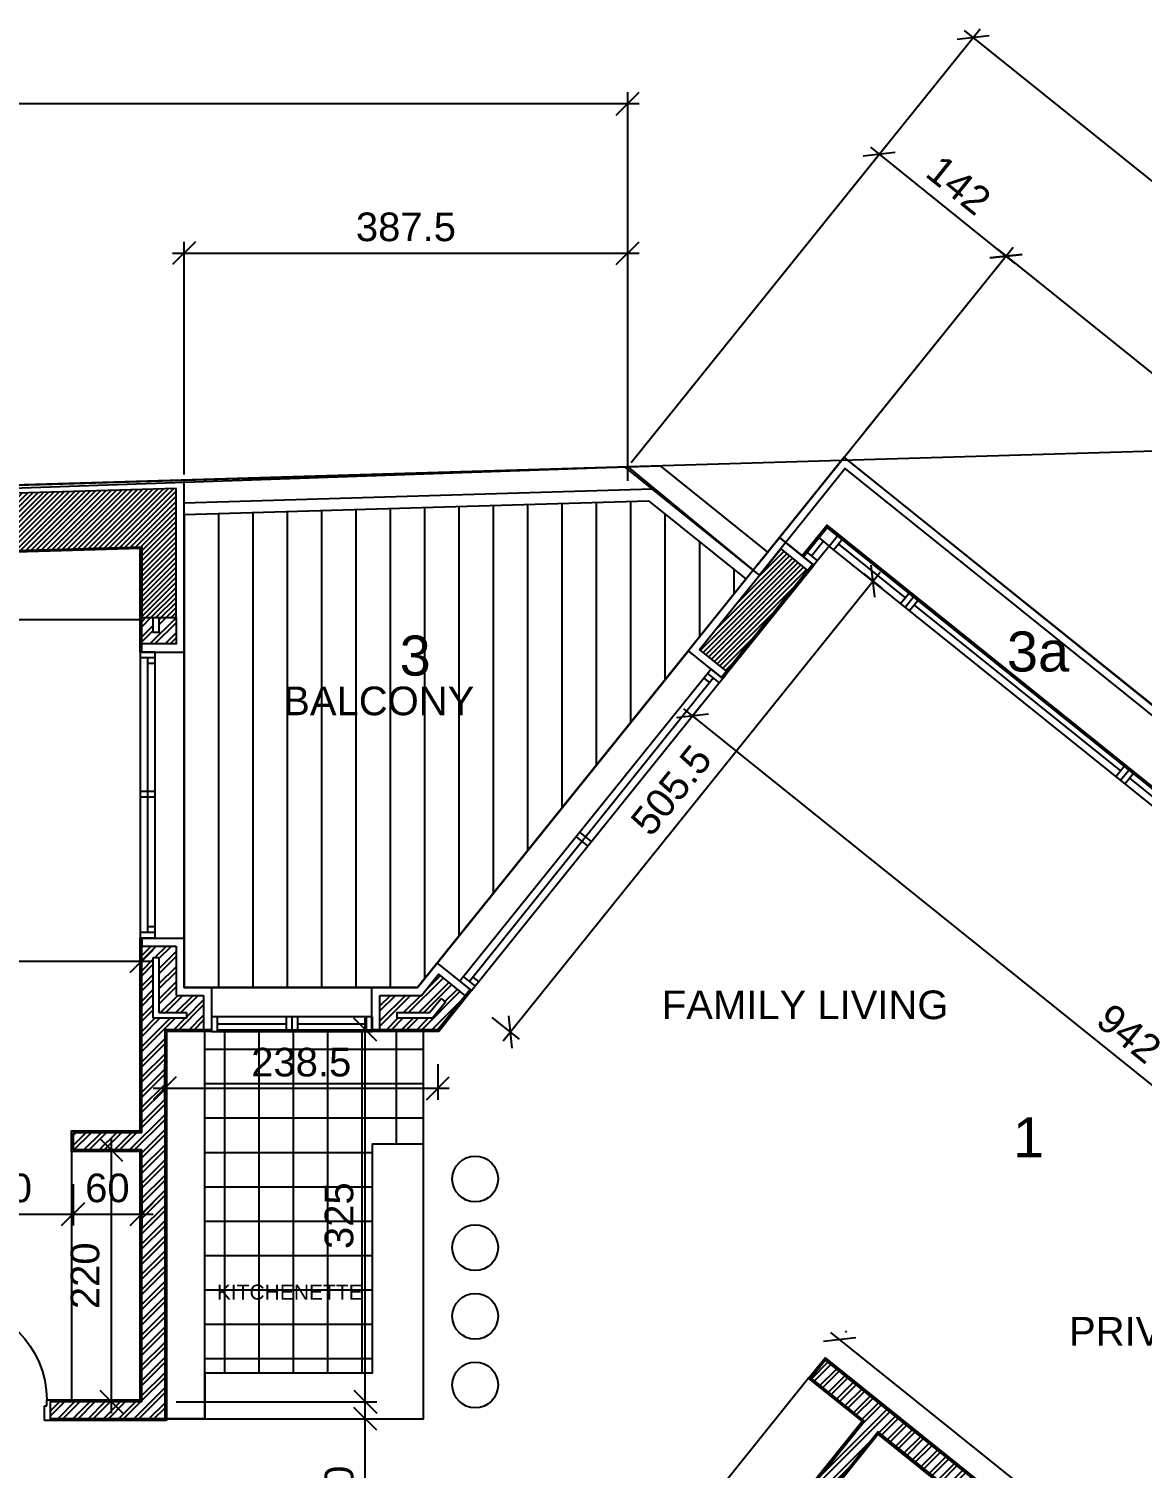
# Model space of a CAD drawing. Header units: inches. Extents: x -0.1 to 45.6, y -3.9 to 61.5.
# Drawn here: x 8.84 to 18.56, y 48.92 to 61.5 of the extents above; entities that cross this region are included whole.
import ezdxf
from ezdxf.enums import TextEntityAlignment as Align

# ---------------------------------------------------------------- set-up
doc = ezdxf.new("R2010")
doc.units = ezdxf.units.IN
doc.header["$MEASUREMENT"] = 0
doc.header["$PDMODE"] = 35
doc.header["$PDSIZE"] = 0.3
doc.layers.get('0').update_dxf_attribs({"linetype": 'CONTINUOUS'})
doc.layers.get('DEFPOINTS').update_dxf_attribs({"linetype": 'CONTINUOUS'})
for name, color, linetype in [('60%', 7, 'CONTINUOUS'), ('A-ALU', 9, 'CONTINUOUS'), ('A-ANNO-IDTAG', 7, 'CONTINUOUS'), ('A-AREAS', 6, 'CONTINUOUS'), ('A-AREAS-TXT', 6, 'CONTINUOUS'), ('A-BALUST', 1, 'CONTINUOUS'), ('A-closet', 252, 'CONTINUOUS'), ('a-dim', 3, 'CONTINUOUS'), ('A-HATCH-CONC', 8, 'CONTINUOUS'), ('A-HATCH-WALL', 8, 'CONTINUOUS'), ('a-kitchen_50', 61, 'CONTINUOUS'), ('A-NOMENCLATURE', 3, 'CONTINUOUS'), ('A-PLASTER', 8, 'CONTINUOUS'), ('A-PORTE', 1, 'CONTINUOUS'), ('A-PROJECTION', 9, 'CONTINUOUS'), ('a-revetement', 1, 'CONTINUOUS'), ('A-TILES', 137, 'CONTINUOUS'), ('A-WALL', 4, 'CONTINUOUS'), ('Parcelle$0$N-PLOT', 5, 'CONTINUOUS'), ('S-1ST$0$A-STR 1ST', 2, 'CONTINUOUS'), ('S-1ST$0$A-STR GROUND', 2, 'CONTINUOUS'), ('S-1ST$0$Parcelle$0$N-PLOT', 5, 'CONTINUOUS'), ('S-1ST$0$S-SLAB LIMIT 1ST', 1, 'CONTINUOUS')]:
    doc.layers.add(name, color=color, linetype=linetype)
doc.styles.add('A100-STEXT', font='ARIAL.TTF', dxfattribs={"height": 0.25})
doc.styles.add('BLOCK', font='ARIAL.TTF', dxfattribs={"width": 0.8, "height": 0.25})
doc.dimstyles.new('A100-DIM', dxfattribs={"dimtxt": 0.25, "dimasz": 0.2, "dimexe": 0.1, "dimexo": 0.3, "dimgap": 0.1, "dimtad": 1, "dimlfac": 100, "dimrnd": 0.5, "dimdsep": 46, "dimtxsty": 'A100-STEXT', "dimblk1": 'OBLIQUE', "dimblk2": 'OBLIQUE', "dimsah": 1, "dimcen": -0.05, "dimdle": 0.1, "dimclrd": 15, "dimclre": 15, "dimclrt": 256, "dimadec": 0, "dimazin": 0, "dimtfac": 0.28, "dimtix": 1, "dimtmove": 2, "dimatfit": 3, "dimldrblk": 'OBLIQUE', "dimfxl": 0, "dimtolj": 1, "dimarcsym": 0})
pattern_1 = [(45, (-9e-11, -0.043868), (-0.022097087, 0.022097087), [])]
pattern_2 = [(45, (-2e-10, -0.04382), (-0.06629126, 0.06629126), []), (45, (0.04419, -0.04382), (-0.06629126, 0.06629126), [])]

# ---------------------------------------------------------------- blocks, each defined once
blk = doc.blocks.new('P90E18D')
at = {"layer": 'A-PORTE'}
for p, q in [((0, 0), (0.05, 0)), ((0, -0.18), (0, 0)), ((0.05, 0), (0.05, -0.13)), ((0.9, 0), (0.85, 0)), ((0.85, 0), (0.85, -0.13)), ((0.9, -0.18), (0.9, 0)), ((0.03, -0.18), (0, -0.18)), ((0.06, -0.18), (0.02, -0.18)), ((0.05, -0.13), (0.03, -0.13)), ((0.03, -0.13), (0.03, -0.18)), ((0.03, -0.18), (0.03, -1.02)), ((0.06, -1.02), (0.06, -0.18)), ((0.85, -0.13), (0.87, -0.13)), ((0.87, -0.13), (0.87, -0.18)), ((0.87, -0.18), (0.9, -0.18))]:
    blk.add_line(p, q, dxfattribs=at)
blk.add_arc((0.03, -0.18), 0.84, 270, 360, dxfattribs=at)
blk = doc.blocks.new('_OBLIQUE')
at = {"color": 0, "linetype": 'ByBlock'}
blk.add_line((-0.5, -0.5), (0.5, 0.5), dxfattribs=at)
blk = doc.blocks.new('*D181')
at = {"layer": 'a-dim', "color": 15, "lineweight": -2}
for p, q in [((4.928, 53.355), (9.928, 53.355)), ((5.028, 53.221), (5.028, 53.255)), ((9.828, 53.064), (9.828, 53.255))]:
    blk.add_line(p, q, dxfattribs=at)
at = {"layer": 'DEFPOINTS', "color": 0}
for p in [(5.028, 53.521), (9.828, 53.364), (9.828, 53.355)]:
    blk.add_point(p, dxfattribs=at)
at = {"layer": 'a-dim', "color": 15, "lineweight": -2, "xscale": 0.2, "yscale": 0.2, "zscale": 0.2, "rotation": 180}
blk.add_blockref('_OBLIQUE', (5.028, 53.355), dxfattribs=at)
at = {"layer": 'a-dim', "color": 15, "lineweight": -2, "xscale": 0.2, "yscale": 0.2, "zscale": 0.2}
blk.add_blockref('_OBLIQUE', (9.828, 53.355), dxfattribs=at)
at = {"layer": 'a-dim', "insert": (7.428, 53.583), "char_height": 0.25, "attachment_point": 5, "style": 'A100-STEXT'}
blk.add_mtext('\\A1;480', dxfattribs=at)
blk = doc.blocks.new('*D184')
at = {"layer": 'a-dim', "color": 15, "lineweight": -2}
for p, q in [((9.228, 51.406), (9.228, 51.044)), ((7.828, 51.144), (9.328, 51.144)), ((7.928, 51.181), (7.928, 51.044))]:
    blk.add_line(p, q, dxfattribs=at)
at = {"layer": 'DEFPOINTS', "color": 0}
for p in [(9.228, 51.706), (7.928, 51.481), (9.228, 51.144)]:
    blk.add_point(p, dxfattribs=at)
at = {"layer": 'a-dim', "color": 15, "lineweight": -2, "xscale": 0.2, "yscale": 0.2, "zscale": 0.2, "rotation": 180}
blk.add_blockref('_OBLIQUE', (7.928, 51.144), dxfattribs=at)
at = {"layer": 'a-dim', "color": 15, "lineweight": -2, "xscale": 0.2, "yscale": 0.2, "zscale": 0.2}
blk.add_blockref('_OBLIQUE', (9.228, 51.144), dxfattribs=at)
at = {"layer": 'a-dim', "insert": (8.578, 51.372), "char_height": 0.25, "attachment_point": 5, "style": 'A100-STEXT'}
blk.add_mtext('\\A1;130', dxfattribs=at)
blk = doc.blocks.new('*D185')
at = {"layer": 'a-dim', "color": 15, "lineweight": -2}
for p, q in [((9.228, 51.406), (9.228, 51.044)), ((9.828, 51.406), (9.828, 51.044)), ((9.128, 51.144), (9.928, 51.144))]:
    blk.add_line(p, q, dxfattribs=at)
at = {"layer": 'DEFPOINTS', "color": 0}
for p in [(9.228, 51.706), (9.828, 51.706), (9.828, 51.144)]:
    blk.add_point(p, dxfattribs=at)
at = {"layer": 'a-dim', "color": 15, "lineweight": -2, "xscale": 0.2, "yscale": 0.2, "zscale": 0.2, "rotation": 180}
blk.add_blockref('_OBLIQUE', (9.228, 51.144), dxfattribs=at)
at = {"layer": 'a-dim', "color": 15, "lineweight": -2, "xscale": 0.2, "yscale": 0.2, "zscale": 0.2}
blk.add_blockref('_OBLIQUE', (9.828, 51.144), dxfattribs=at)
at = {"layer": 'a-dim', "insert": (9.528, 51.372), "char_height": 0.25, "attachment_point": 5, "style": 'A100-STEXT'}
blk.add_mtext('\\A1;60', dxfattribs=at)
blk = doc.blocks.new('*D187')
at = {"layer": 'a-dim', "color": 15, "lineweight": -2}
for p, q in [((11.78, 47.856), (11.78, 49.456)), ((9.828, 49.356), (11.88, 49.356)), ((11.203, 47.956), (11.88, 47.956))]:
    blk.add_line(p, q, dxfattribs=at)
at = {"layer": 'DEFPOINTS', "color": 0}
for p in [(9.528, 49.356), (11.78, 49.356), (10.903, 47.956)]:
    blk.add_point(p, dxfattribs=at)
at = {"layer": 'a-dim', "color": 15, "lineweight": -2, "xscale": 0.2, "yscale": 0.2, "zscale": 0.2}
for p, rotation in [((11.78, 49.356), 90), ((11.78, 47.956), 270)]:
    blk.add_blockref('_OBLIQUE', p, dxfattribs=dict(at, rotation=rotation))
at = {"layer": 'a-dim', "insert": (11.552, 48.656), "char_height": 0.25, "attachment_point": 5, "rotation": 90, "style": 'A100-STEXT'}
blk.add_mtext('\\A1;140', dxfattribs=at)
blk = doc.blocks.new('*D188')
at = {"layer": 'a-dim', "color": 15, "lineweight": -2}
for p, q in [((11.78, 49.406), (11.78, 52.856)), ((10.498, 52.756), (11.88, 52.756)), ((10.128, 49.506), (11.88, 49.506))]:
    blk.add_line(p, q, dxfattribs=at)
at = {"layer": 'DEFPOINTS', "color": 0}
for p in [(10.198, 52.756), (11.78, 52.756), (9.828, 49.506)]:
    blk.add_point(p, dxfattribs=at)
at = {"layer": 'a-dim', "color": 15, "lineweight": -2, "xscale": 0.2, "yscale": 0.2, "zscale": 0.2}
for p, rotation in [((11.78, 52.756), 90), ((11.78, 49.506), 270)]:
    blk.add_blockref('_OBLIQUE', p, dxfattribs=dict(at, rotation=rotation))
at = {"layer": 'a-dim', "insert": (11.552, 51.131), "char_height": 0.25, "attachment_point": 5, "rotation": 90, "style": 'A100-STEXT'}
blk.add_mtext('\\A1;325', dxfattribs=at)
blk = doc.blocks.new('*D208')
at = {"layer": 'a-dim', "color": 15, "lineweight": -2}
for p, q in [((15.844, 50.111), (22.21, 44.991)), ((15.973, 50.112), (15.984, 50.126)), ((22.193, 45.129), (22.195, 45.132))]:
    blk.add_line(p, q, dxfattribs=at)
at = {"layer": 'DEFPOINTS', "color": 0}
for p in [(15.785, 49.878), (22.132, 45.054), (22.005, 44.896)]:
    blk.add_point(p, dxfattribs=at)
at = {"layer": 'a-dim', "color": 15, "lineweight": -2, "xscale": 0.2, "yscale": 0.2, "zscale": 0.2}
for p, rotation in [((15.922, 50.048), 141.1937093628576), ((22.132, 45.054), 321.1937093628576)]:
    blk.add_blockref('_OBLIQUE', p, dxfattribs=dict(at, rotation=rotation))
at = {"layer": 'a-dim', "insert": (19.17, 47.728), "char_height": 0.25, "attachment_point": 5, "rotation": 321.1937, "style": 'A100-STEXT'}
blk.add_mtext('\\A1;797', dxfattribs=at)
blk = doc.blocks.new('*D228')
at = {"layer": 'a-dim', "color": 15, "lineweight": -2}
for p, q in [((9.528, 51.706), (9.462, 51.706)), ((9.562, 51.806), (9.562, 49.406)), ((9.528, 49.506), (9.462, 49.506))]:
    blk.add_line(p, q, dxfattribs=at)
at = {"layer": 'DEFPOINTS', "color": 0}
for p in [(9.828, 51.706), (9.562, 49.506), (9.828, 49.506)]:
    blk.add_point(p, dxfattribs=at)
at = {"layer": 'a-dim', "color": 15, "lineweight": -2, "xscale": 0.2, "yscale": 0.2, "zscale": 0.2}
for p, rotation in [((9.562, 51.706), 90), ((9.562, 49.506), 270)]:
    blk.add_blockref('_OBLIQUE', p, dxfattribs=dict(at, rotation=rotation))
at = {"layer": 'a-dim', "insert": (9.334, 50.606), "char_height": 0.25, "attachment_point": 5, "rotation": 90, "style": 'A100-STEXT'}
blk.add_mtext('\\A1;220', dxfattribs=at)
blk = doc.blocks.new('*D229')
at = {"layer": 'a-dim', "color": 15, "lineweight": -2}
for p, q in [((10.028, 52.456), (10.028, 52.144)), ((12.414, 52.456), (12.414, 52.144)), ((9.928, 52.244), (12.514, 52.244))]:
    blk.add_line(p, q, dxfattribs=at)
at = {"layer": 'DEFPOINTS', "color": 0}
for p in [(10.028, 52.756), (12.414, 52.756), (12.414, 52.244)]:
    blk.add_point(p, dxfattribs=at)
at = {"layer": 'a-dim', "color": 15, "lineweight": -2, "xscale": 0.2, "yscale": 0.2, "zscale": 0.2, "rotation": 180}
blk.add_blockref('_OBLIQUE', (10.028, 52.244), dxfattribs=at)
at = {"layer": 'a-dim', "color": 15, "lineweight": -2, "xscale": 0.2, "yscale": 0.2, "zscale": 0.2}
blk.add_blockref('_OBLIQUE', (12.414, 52.244), dxfattribs=at)
at = {"layer": 'a-dim', "insert": (11.221, 52.471), "char_height": 0.25, "attachment_point": 5, "style": 'A100-STEXT'}
blk.add_mtext('\\A1;238.5', dxfattribs=at)
blk = doc.blocks.new('*D230')
at = {"layer": 'a-dim', "color": 15, "lineweight": -2}
for p, q in [((12.983, 52.658), (16.276, 56.753)), ((16.132, 56.741), (16.291, 56.613)), ((12.886, 52.864), (13.123, 52.674))]:
    blk.add_line(p, q, dxfattribs=at)
at = {"layer": 'DEFPOINTS', "color": 0}
for p in [(15.898, 56.929), (16.213, 56.675), (12.652, 53.052)]:
    blk.add_point(p, dxfattribs=at)
at = {"layer": 'a-dim', "color": 15, "lineweight": -2, "xscale": 0.2, "yscale": 0.2, "zscale": 0.2}
for p, rotation in [((16.213, 56.675), 51.19370937028242), ((13.045, 52.736), 231.1937093702824)]:
    blk.add_blockref('_OBLIQUE', p, dxfattribs=dict(at, rotation=rotation))
at = {"layer": 'a-dim', "insert": (14.452, 54.849), "char_height": 0.25, "attachment_point": 5, "rotation": 51.1937, "style": 'A100-STEXT'}
blk.add_mtext('\\A1;505.5', dxfattribs=at)
blk = doc.blocks.new('A$C45441731')
at = {"layer": 'A-ALU'}
for p, q in [((7.158, 57), (5.098, 57)), ((5.098, 57), (5.098, 56.87)), ((5.148, 57), (5.148, 56.87)), ((5.803, 57), (5.803, 56.87)), ((5.853, 57), (5.853, 56.87)), ((5.903, 57), (5.903, 56.87)), ((7.108, 57), (7.108, 56.87)), ((7.158, 57), (7.158, 56.87)), ((7.158, 56.87), (5.098, 56.87)), ((5.803, 56.935), (5.148, 56.935)), ((7.108, 56.935), (5.903, 56.935)), ((4.058, 52.915), (1.048, 52.915)), ((1.048, 52.915), (1.048, 52.785)), ((1.098, 52.915), (1.098, 52.785)), ((2.553, 52.85), (1.098, 52.85)), ((2.553, 52.785), (2.553, 52.915)), ((2.553, 52.915), (2.553, 52.785)), ((2.603, 52.785), (2.603, 52.915)), ((2.603, 52.915), (2.603, 52.785)), ((4.008, 52.85), (2.603, 52.85)), ((4.008, 52.915), (4.008, 52.785)), ((4.058, 52.915), (4.058, 52.785)), ((10.438, 52.915), (11.839, 52.915)), ((10.438, 52.915), (10.438, 52.785)), ((10.488, 52.915), (10.488, 52.785)), ((10.488, 52.85), (11.089, 52.85)), ((11.089, 52.915), (11.089, 52.785)), ((11.139, 52.915), (11.139, 52.785)), ((11.189, 52.915), (11.189, 52.785)), ((11.189, 52.85), (11.789, 52.85)), ((11.789, 52.915), (11.789, 52.785)), ((11.839, 52.915), (11.839, 52.785)), ((4.058, 52.785), (1.048, 52.785)), ((10.438, 52.785), (11.839, 52.785))]:
    blk.add_line(p, q, dxfattribs=at)
blk = doc.blocks.new('A$C7E5E5C8D')
at = {"layer": 'A-ALU'}
for p, q in [((14.8, 55.95), (12.607, 53.223)), ((14.819, 55.871), (12.689, 53.221)), ((14.901, 55.869), (12.708, 53.141)), ((14.737, 55.872), (14.788, 55.832)), ((14.769, 55.911), (14.87, 55.83)), ((14.8, 55.95), (14.901, 55.869)), ((13.622, 54.485), (13.723, 54.404)), ((13.653, 54.524), (13.754, 54.443)), ((12.607, 53.223), (12.708, 53.141)), ((12.638, 53.262), (12.739, 53.18)), ((12.72, 53.26), (12.771, 53.219))]:
    blk.add_line(p, q, dxfattribs=at)
blk = doc.blocks.new('A$C27EE2B71')
at = {"layer": 'A-ALU'}
for p, q in [((15.731, 57.107), (15.832, 57.026)), ((15.627, 56.979), (15.729, 56.897)), ((15.871, 56.995), (15.952, 57.096)), ((15.596, 56.94), (15.697, 56.858)), ((16.455, 56.525), (16.537, 56.626)), ((16.494, 56.493), (16.576, 56.595)), ((16.533, 56.462), (16.615, 56.563)), ((18.419, 55.113), (18.337, 55.011)), ((18.376, 54.98), (18.458, 55.081)), ((18.497, 55.05), (18.415, 54.949))]:
    blk.add_line(p, q, dxfattribs=at)
for points in [[(19.12, 54.548), (15.812, 57.209), (15.596, 56.94)], [(15.832, 57.026), (15.913, 57.127)], [(15.781, 57.067), (15.678, 56.938)], [(19.039, 54.447), (15.832, 57.026), (15.697, 56.858)], [(16.496, 56.575), (15.912, 57.045)], [(18.378, 55.062), (16.574, 56.513)], [(19.04, 54.529), (18.456, 54.999)]]:
    blk.add_lwpolyline(points, dxfattribs=at)
blk = doc.blocks.new('A$C49374AD8')
at = {"layer": 'A-ALU'}
blk.add_line((12.408, 53.383), (14.601, 56.11), dxfattribs=at)
for name in ['A$C27EE2B71', 'A$C45441731', 'A$C7E5E5C8D']:
    blk.add_blockref(name, (0, 0), dxfattribs=at)
blk = doc.blocks.new('*D266')
at = {"layer": 'a-dim', "color": 15, "lineweight": -2}
for p, q in [((14.713, 55.591), (14.575, 55.419)), ((14.559, 55.559), (22.056, 49.531)), ((22.054, 49.688), (21.915, 49.515))]:
    blk.add_line(p, q, dxfattribs=at)
at = {"layer": 'DEFPOINTS', "color": 0}
for p in [(14.901, 55.825), (22.242, 49.922), (21.978, 49.593)]:
    blk.add_point(p, dxfattribs=at)
at = {"layer": 'a-dim', "color": 15, "lineweight": -2, "xscale": 0.2, "yscale": 0.2, "zscale": 0.2}
for p, rotation in [((14.637, 55.497), 141.1937093602917), ((21.978, 49.593), 321.1937093602917)]:
    blk.add_blockref('_OBLIQUE', p, dxfattribs=dict(at, rotation=rotation))
at = {"layer": 'a-dim', "insert": (18.45, 52.722), "char_height": 0.25, "attachment_point": 5, "rotation": 321.1937, "style": 'A100-STEXT'}
blk.add_mtext('\\A1;942', dxfattribs=at)
blk = doc.blocks.new('*D272')
at = {"layer": '60%', "color": 15, "lineweight": -2}
for p, q in [((10.198, 57.607), (10.198, 59.641)), ((14.072, 57.607), (14.072, 59.641)), ((10.098, 59.541), (14.172, 59.541))]:
    blk.add_line(p, q, dxfattribs=at)
at = {"layer": 'DEFPOINTS', "color": 0}
for p in [(14.072, 59.541), (10.198, 57.307), (14.072, 57.307)]:
    blk.add_point(p, dxfattribs=at)
at = {"layer": '60%', "color": 15, "lineweight": -2, "xscale": 0.2, "yscale": 0.2, "zscale": 0.2, "rotation": 180}
blk.add_blockref('_OBLIQUE', (10.198, 59.541), dxfattribs=at)
at = {"layer": '60%', "color": 15, "lineweight": -2, "xscale": 0.2, "yscale": 0.2, "zscale": 0.2}
blk.add_blockref('_OBLIQUE', (14.072, 59.541), dxfattribs=at)
at = {"layer": '60%', "insert": (12.135, 59.769), "char_height": 0.25, "attachment_point": 5, "style": 'A100-STEXT'}
blk.add_mtext('\\A1;387.5', dxfattribs=at)
blk = doc.blocks.new('*D273')
at = {"layer": '60%', "color": 15, "lineweight": -2}
for p, q in [((0.008, 57.553), (0.008, 60.948)), ((14.072, 57.553), (14.072, 60.948)), ((-0.092, 60.848), (14.172, 60.848))]:
    blk.add_line(p, q, dxfattribs=at)
at = {"layer": 'DEFPOINTS', "color": 0}
for p in [(14.072, 60.848), (0.008, 57.253), (14.072, 57.253)]:
    blk.add_point(p, dxfattribs=at)
at = {"layer": '60%', "color": 15, "lineweight": -2, "xscale": 0.2, "yscale": 0.2, "zscale": 0.2, "rotation": 180}
blk.add_blockref('_OBLIQUE', (0.008, 60.848), dxfattribs=at)
at = {"layer": '60%', "color": 15, "lineweight": -2, "xscale": 0.2, "yscale": 0.2, "zscale": 0.2}
blk.add_blockref('_OBLIQUE', (14.072, 60.848), dxfattribs=at)
at = {"layer": '60%', "insert": (7.04, 61.076), "char_height": 0.25, "attachment_point": 5, "style": 'A100-STEXT'}
blk.add_mtext('\\A1;1406.5', dxfattribs=at)
blk = doc.blocks.new('*D274')
at = {"layer": '60%', "color": 15, "lineweight": -2}
for p, q in [((14.103, 57.712), (16.331, 60.483)), ((16.191, 60.467), (17.453, 59.452)), ((15.209, 56.822), (17.438, 59.593))]:
    blk.add_line(p, q, dxfattribs=at)
at = {"layer": 'DEFPOINTS', "color": 0}
for p in [(17.375, 59.515), (13.915, 57.478), (15.021, 56.588)]:
    blk.add_point(p, dxfattribs=at)
at = {"layer": '60%', "color": 15, "lineweight": -2, "xscale": 0.2, "yscale": 0.2, "zscale": 0.2}
for p, rotation in [((16.268, 60.405), 141.1937093561858), ((17.375, 59.515), 321.1937093561858)]:
    blk.add_blockref('_OBLIQUE', p, dxfattribs=dict(at, rotation=rotation))
at = {"layer": '60%', "insert": (16.963, 60.136), "char_height": 0.25, "attachment_point": 5, "rotation": 321.1937, "style": 'A100-STEXT'}
blk.add_mtext('\\A1;142', dxfattribs=at)
blk = doc.blocks.new('*D276')
at = {"layer": '60%', "color": 15, "lineweight": -2}
for p, q in [((14.103, 57.712), (17.15, 61.501)), ((17.01, 61.486), (45.002, 38.974)), ((41.94, 35.325), (44.987, 39.115))]:
    blk.add_line(p, q, dxfattribs=at)
at = {"layer": 'DEFPOINTS', "color": 0}
for p in [(13.915, 57.478), (44.924, 39.037), (41.752, 35.092)]:
    blk.add_point(p, dxfattribs=at)
at = {"layer": '60%', "color": 15, "lineweight": -2, "xscale": 0.2, "yscale": 0.2, "zscale": 0.2}
for p, rotation in [((17.088, 61.423), 141.1937093848894), ((44.924, 39.037), 321.1937093848894)]:
    blk.add_blockref('_OBLIQUE', p, dxfattribs=dict(at, rotation=rotation))
at = {"layer": '60%', "insert": (31.149, 50.408), "char_height": 0.25, "attachment_point": 5, "rotation": 321.1937, "style": 'A100-STEXT'}
blk.add_mtext('\\A1;3572', dxfattribs=at)
blk = doc.blocks.new('*D267')
at = {"layer": '60%', "color": 15, "lineweight": -2}
for p, q in [((16.149, 57.991), (17.438, 59.593)), ((17.297, 59.578), (20.959, 56.632)), ((19.656, 55.171), (20.944, 56.773))]:
    blk.add_line(p, q, dxfattribs=at)
at = {"layer": 'DEFPOINTS', "color": 0}
for p in [(15.961, 57.757), (20.882, 56.695), (19.468, 54.937)]:
    blk.add_point(p, dxfattribs=at)
at = {"layer": '60%', "color": 15, "lineweight": -2, "xscale": 0.2, "yscale": 0.2, "zscale": 0.2}
for p, rotation in [((17.375, 59.515), 141.1937093668905), ((20.882, 56.695), 321.1937093668905)]:
    blk.add_blockref('_OBLIQUE', p, dxfattribs=dict(at, rotation=rotation))
at = {"layer": '60%', "insert": (19.271, 58.282), "char_height": 0.25, "attachment_point": 5, "rotation": 321.1937, "style": 'A100-STEXT'}
blk.add_mtext('\\A1;450', dxfattribs=at)

msp = doc.modelspace()

# ---------------------------------------------------------------- hatches: boundary and pattern name
at = {"layer": 'A-HATCH-CONC'}
h = msp.add_hatch(dxfattribs=at)
h.set_pattern_fill('ANSI31', color=256, scale=0.25, style=0)
h.set_pattern_definition(pattern_1)
h.paths.add_polyline_path([(8.439, 57.43521), (7.22837, 57.39918), (7.22837, 56.35613), (7.62837, 56.35613), (7.62837, 56.91089), (9.82837, 56.97637), (9.82837, 56.35613), (10.12837, 56.35613), (10.12837, 57.48549)])
h = msp.add_hatch(dxfattribs=at)
h.set_pattern_fill('ANSI31', color=256, scale=0.25, style=0)
h.set_pattern_definition(pattern_1)
h.paths.add_polyline_path([(15.64168, 56.76946), (15.4079, 56.95747), (14.69974, 56.07689), (14.93352, 55.88889)])
at = {"layer": 'A-HATCH-WALL'}
h = msp.add_hatch(dxfattribs=at)
h.set_pattern_fill('ANSI32', color=256, scale=0.25, style=0)
h.set_pattern_definition(pattern_2)
h.paths.add_polyline_path([(10.12837, 56.35618), (9.97837, 56.35618), (9.97837, 56.22618), (9.92837, 56.22618), (9.92837, 56.35618), (9.82837, 56.35618), (9.82837, 56.12618), (10.12837, 56.12618)])
h = msp.add_hatch(dxfattribs=at)
h.set_pattern_fill('ANSI32', color=256, scale=0.25, style=0)
h.set_pattern_definition(pattern_2)
h.paths.add_polyline_path([(10.02837, 52.75618), (10.36837, 52.75618), (10.36837, 53.05618), (10.12837, 53.05618), (10.12837, 53.48618), (9.82837, 53.48618), (9.82837, 51.85618), (9.22837, 51.85618), (9.22837, 51.70618), (9.82837, 51.70618), (9.82837, 49.50618), (9.02837, 49.50618), (9.02837, 49.35618), (10.02837, 49.35618)])
h.paths.add_polyline_path([(9.92837, 52.85618), (9.92837, 53.38618), (9.97837, 53.38618), (9.97837, 52.90618), (10.21837, 52.90618), (10.21837, 52.85618)], flags=16)
h = msp.add_hatch(dxfattribs=at)
h.set_pattern_fill('ANSI32', color=256, scale=0.25, style=0)
h.set_pattern_definition(pattern_2)
h.paths.add_polyline_path([(12.65237, 53.05239), (12.41859, 53.2404), (12.27044, 53.05618), (11.9084, 53.05618), (11.9084, 52.75618), (12.41415, 52.75618)])
h.paths.add_polyline_path([(12.0584, 52.85618), (12.0584, 52.90618), (12.34229, 52.90618), (12.44147, 53.02951), (12.48044, 52.99817), (12.36625, 52.85618)], flags=16)
h = msp.add_hatch(dxfattribs=at)
h.set_pattern_fill('ANSI32', color=256, scale=0.25, style=0)
h.set_pattern_definition(pattern_2)
h.paths.add_polyline_path([(15.79706, 49.86897), (15.67172, 49.71312), (16.13928, 49.3371), (15.02874, 47.95618), (15.37837, 47.95618), (15.28294, 48.03292), (16.25617, 49.2431), (17.74292, 48.04745), (17.39825, 47.61885), (17.51514, 47.52485), (17.85981, 47.95345), (20.58456, 45.7622), (19.31067, 44.17816), (19.31067, 44.17816), (18.61049, 43.3075), (18.61049, 43.3075), (19.31067, 44.17816), (19.31067, 44.17816), (18.61049, 43.3075), (18.72738, 43.2135), (20.73279, 45.70716), (21.27828, 45.26848), (21.37228, 45.38537)])
at = {"layer": 'A-TILES'}
h = msp.add_hatch(dxfattribs=at)
h.set_pattern_fill('_USER', color=256, scale=0.3, angle=90, style=0, pattern_type=0)
h.set_pattern_definition([(90, (-9e-11, -0.04387), (-0.3, 2e-17), [])])
h.paths.add_polyline_path([(10.19837, 57.25747), (10.19837, 56.05613), (10.19837, 53.55613), (10.19837, 53.12613), (10.4384, 53.12613), (11.8384, 53.12613), (12.2369, 53.12613), (12.40791, 53.33877), (14.60132, 56.06621), (15.1058, 56.69352), (14.25444, 57.37819)])
h.paths.add_polyline_path([(10.1511, 53.53088), (10.34564, 53.53088), (10.34564, 53.38047), (10.1511, 53.38047)], flags=9)
h.paths.add_polyline_path([(11.00782, 53.53258), (11.26894, 53.53258), (11.26894, 53.38047), (11.00782, 53.38047)], flags=24)
h.paths.add_polyline_path([(11.99286, 53.53265), (12.18597, 53.53265), (12.18597, 53.38047), (11.99286, 53.38047)], flags=24)
h.paths.add_polyline_path([(11.60295, 53.04083), (11.60295, 53.22542), (11.75507, 53.22542), (11.75507, 53.04083)], flags=9)
h = msp.add_hatch(dxfattribs=at)
h.set_pattern_fill('_USER', color=256, scale=0.3, style=0, double=1, pattern_type=0)
h.set_pattern_definition([(0, (-338376.54673, -23743.41558), (0, 0.3), []), (90, (-338376.54673, -23743.41558), (-0.3, 2e-17), [])])
h.paths.add_polyline_path([(12.2889, 52.75613), (12.0584, 52.75613), (11.9084, 52.75613), (11.8384, 52.75613), (10.4384, 52.75613), (10.37837, 52.75613), (10.37837, 49.75613), (11.8389, 49.75613), (11.8389, 51.75613), (12.2889, 51.75613)])

# ---------------------------------------------------------------- linework, layer by layer
at = {"layer": 'A-ALU'}
for p, q in [((9.81337, 56.05613), (9.81337, 53.55613)), ((9.94337, 56.05613), (9.81337, 56.05613)), ((9.94337, 56.00613), (9.81337, 56.00613)), ((9.94337, 56.00613), (9.81337, 56.00613)), ((9.87837, 56.00613), (9.87837, 53.60613)), ((9.94337, 56.05613), (9.94337, 53.55613)), ((10.19837, 56.05613), (10.19837, 53.55613)), ((12.40791, 53.33877), (14.60132, 56.06621)), ((9.94337, 55.95613), (9.87837, 55.95613)), ((9.94337, 55.95613), (9.87837, 55.95613)), ((9.81337, 54.84151), (9.94337, 54.84151)), ((9.81337, 54.79151), (9.94337, 54.79151)), ((9.94337, 53.60613), (9.81337, 53.60613)), ((9.94337, 53.60613), (9.81337, 53.60613)), ((9.94337, 53.65613), (9.87837, 53.65613)), ((9.94337, 53.65613), (9.87837, 53.65613)), ((9.94337, 53.55613), (9.81337, 53.55613)), ((10.4384, 53.12613), (11.8384, 53.12613))]:
    msp.add_line(p, q, dxfattribs=at)
at = {"layer": 'A-AREAS'}
for points in [[(15.39722, 57.05588), (15.60762, 56.88668), (15.81443, 57.14384), (19.11073, 54.49294), (19.46795, 54.93712), (15.96124, 57.75723), (15.39722, 57.05588)], [(19.11073, 54.49294), (15.81443, 57.14384), (15.60762, 56.88668), (15.39722, 57.05588), (12.2369, 53.12613), (10.19837, 53.12613), (10.19837, 57.55763), (7.15837, 57.46712), (7.15837, 56.95613), (4.65837, 56.95613), (4.65837, 53.12613), (0.44837, 53.12613), (0.44837, 56.28613), (1.04837, 56.28613), (1.04837, 57.28382), (0.00837, 57.25286), (0.00837, 41.88613)]]:
    msp.add_lwpolyline(points, dxfattribs=at)
msp.add_lwpolyline([(10.19837, 53.12613), (10.19837, 57.5576), (14.07151, 57.67288), (15.16847, 56.77145), (12.2369, 53.12613)], close=True, dxfattribs=at)
at = {"layer": 'A-BALUST'}
for p, q in [((14.28836, 57.47924), (10.19837, 57.35751)), ((15.16847, 56.77145), (14.28836, 57.47924)), ((10.19837, 57.25747), (14.25444, 57.37819)), ((14.25444, 57.37819), (15.1058, 56.69352))]:
    msp.add_line(p, q, dxfattribs=at)
at = {"layer": 'A-closet'}
for p, q in [((7.64337, 56.34113), (9.81337, 56.34113)), ((9.21337, 51.69113), (9.21337, 49.52113)), ((15.65063, 49.71078), (14.2516, 47.97113))]:
    msp.add_line(p, q, dxfattribs=at)
at = {"layer": 'a-kitchen_50'}
for q in [(10.37837, 52.74113), (10.02837, 49.35613)]:
    msp.add_line((10.37837, 49.35613), q, dxfattribs=at)
msp.add_lwpolyline([(12.2889, 51.75613), (11.8389, 51.75613), (11.8389, 49.75613), (10.37837, 49.75613), (10.37837, 49.35613), (12.2889, 49.35613)], close=True, dxfattribs=at)
for centre in [(12.73992, 51.45235), (12.73992, 50.85235), (12.73992, 50.25235), (12.73992, 49.65235)]:
    msp.add_circle(centre, 0.2, dxfattribs=at)
at = {"layer": 'A-PLASTER'}
for p, q in [((12.70793, 53.09749), (12.42134, 52.74113)), ((10.04337, 52.74113), (10.04337, 49.34113)), ((10.4384, 52.74113), (10.04337, 52.74113)), ((10.4384, 52.74113), (10.4384, 52.75613)), ((11.8384, 52.74113), (11.8384, 52.75613)), ((12.42134, 52.74113), (11.8384, 52.74113)), ((10.04337, 49.34113), (9.02837, 49.34113))]:
    msp.add_line(p, q, dxfattribs=at)
for points in [[(9.81337, 56.05613), (9.81337, 56.96091), (7.64337, 56.89633), (7.64337, 56.89633), (7.64337, 56.34113), (7.21337, 56.34113), (7.21337, 56.82613), (7.15837, 56.82613), (7.15837, 56.84113)], [(14.88965, 55.83434), (14.90134, 55.82494), (14.93581, 55.8678), (14.93581, 55.8678), (15.66277, 56.77175), (15.66277, 56.77175), (15.69723, 56.81461), (15.68554, 56.82401)], [(9.02837, 49.52113), (9.81337, 49.52113), (9.81337, 51.69113), (9.21337, 51.69113), (9.21337, 51.87113), (9.81337, 51.87113), (9.81337, 53.55613)], [(14.07837, 47.97113), (15.02155, 47.97113), (16.11819, 49.33477), (15.65063, 49.71078), (15.79477, 49.89001), (21.38168, 45.39701)], [(17.56264, 42.11618), (18.54062, 41.32969), (19.33651, 42.31935), (18.40142, 43.07142), (20.56347, 45.75987), (17.8621, 47.93231), (17.51742, 47.50371), (17.37716, 47.61652), (17.72183, 48.04511), (16.25846, 49.22196), (15.30403, 48.03516), (15.76551, 47.66404), (15.76551, 47.44113), (14.06337, 47.44113), (14.06337, 47.72113)]]:
    msp.add_lwpolyline(points, dxfattribs=at)
at = {"layer": 'A-PROJECTION'}
for p, q in [((15.96124, 57.75723), (15.39722, 57.05588)), ((19.46795, 54.93712), (15.96124, 57.75723)), ((10.19837, 57.5576), (14.35618, 57.68135)), ((14.35618, 57.68135), (15.29381, 56.9273))]:
    msp.add_line(p, q, dxfattribs=at)
at = {"layer": 'a-revetement'}
for p, q in [((8.41774, 57.50464), (10.19837, 57.55763)), ((10.19837, 56.05613), (10.19837, 57.55763)), ((15.39722, 57.05588), (14.60132, 56.06621)), ((15.68554, 56.82401), (15.39722, 57.05588)), ((15.64168, 56.76946), (15.68554, 56.82401)), ((9.82837, 56.05613), (9.82837, 56.12613)), ((9.82837, 56.05613), (10.19837, 56.05613)), ((14.88965, 55.83434), (14.60132, 56.06621)), ((14.93352, 55.88889), (14.88965, 55.83434)), ((9.82837, 53.55613), (10.19837, 53.55613)), ((9.82837, 53.55613), (9.82837, 53.48613)), ((10.19837, 53.55613), (10.19837, 53.12613)), ((12.2369, 53.12613), (12.40791, 53.33877)), ((12.40791, 53.33877), (12.69624, 53.10689)), ((10.19837, 53.12613), (10.4384, 53.12613)), ((10.4384, 53.12613), (10.4384, 52.75613)), ((11.8384, 52.75613), (11.8384, 53.12613)), ((11.8384, 53.12613), (12.2369, 53.12613)), ((12.69624, 53.10689), (12.65237, 53.05235)), ((10.4384, 52.75613), (10.3684, 52.75613)), ((11.9084, 52.75613), (11.8384, 52.75613))]:
    msp.add_line(p, q, dxfattribs=at)
at = {"layer": 'A-TILES'}
msp.add_line((12.2889, 51.75613), (12.2889, 52.75613), dxfattribs=at)
at = {"layer": 'A-WALL'}
for p, q in [((9.82837, 51.85613), (9.82837, 53.48613)), ((9.82837, 53.48613), (10.12837, 53.48613)), ((10.12837, 53.48613), (10.12837, 53.05613)), ((9.92837, 52.85613), (9.92837, 53.38613)), ((9.92837, 53.38613), (9.97837, 53.38613)), ((9.97837, 53.38613), (9.97837, 52.90613)), ((10.12837, 53.05613), (10.36837, 53.05613)), ((10.36837, 53.05613), (10.36837, 52.75613)), ((10.21837, 52.85613), (9.92837, 52.85613)), ((9.97837, 52.90613), (10.21837, 52.90613)), ((10.21837, 52.90613), (10.21837, 52.85613)), ((10.02837, 52.75613), (10.02837, 49.35613)), ((10.36837, 52.75613), (10.02837, 52.75613)), ((9.82837, 51.85613), (9.22837, 51.85613)), ((9.22837, 51.85613), (9.22837, 51.70613)), ((9.82837, 51.85613), (9.22837, 51.85613)), ((9.22837, 51.85613), (9.22837, 51.70613)), ((9.82837, 51.70613), (9.22837, 51.70613)), ((9.82837, 51.70613), (9.22837, 51.70613)), ((9.82837, 49.50613), (9.82837, 51.70613)), ((9.82837, 49.50613), (9.02837, 49.50613)), ((9.02837, 49.50613), (9.02837, 49.35613)), ((10.02837, 49.35613), (9.02837, 49.35613))]:
    msp.add_line(p, q, dxfattribs=at)
for points in [[(10.12837, 56.35613), (10.12837, 56.12613), (9.82837, 56.12613), (9.82837, 56.35613)], [(9.97837, 56.35613), (9.97837, 56.22613), (9.92837, 56.22613), (9.92837, 56.35613)], [(15.02874, 47.95613), (16.13928, 49.33706), (15.67172, 49.71307), (15.79706, 49.86892), (21.37228, 45.38532), (21.27828, 45.26843), (20.73279, 45.70711), (18.72738, 43.21345)], [(15.37837, 47.45613), (15.75051, 47.45613), (15.75051, 47.65686), (15.28294, 48.03287), (16.25617, 49.24305), (17.74292, 48.0474), (17.39825, 47.61881), (17.51514, 47.5248), (17.85981, 47.9534), (20.58456, 45.76215), (18.61049, 43.30746)]]:
    msp.add_lwpolyline(points, dxfattribs=at)
for points in [[(11.9084, 53.05613), (12.27044, 53.05613), (12.41859, 53.24035), (12.65237, 53.05235), (12.41415, 52.75613), (11.9084, 52.75613)], [(12.44147, 53.02946), (12.48044, 52.99812), (12.36625, 52.85613), (12.0584, 52.85613), (12.0584, 52.90613), (12.34229, 52.90613)]]:
    msp.add_lwpolyline(points, close=True, dxfattribs=at)
at = {"layer": 'Parcelle$0$N-PLOT'}
msp.add_line((15.99494, 57.73012), (41.90837, 36.89051), dxfattribs=at)
msp.add_lwpolyline([(0, -0.04387), (38.90837, -0.04387, 0.41421356), (41.90837, 2.95613), (41.90837, 55.41076, 0.4229554), (38.81912, 58.40943), (0, 57.25407)], format="xyb", close=True, dxfattribs=at)
at = {"layer": 'S-1ST$0$A-STR 1ST'}
msp.add_lwpolyline([(10.12837, 57.48549), (8.439, 57.43521), (7.22837, 57.39918), (7.22837, 56.35613), (7.62837, 56.35613), (7.62837, 56.91089), (7.62837, 56.91089), (9.82837, 56.97637), (9.82837, 56.35613), (10.12837, 56.35613)], close=True, dxfattribs=at)
at = {"layer": 'S-1ST$0$A-STR GROUND'}
msp.add_lwpolyline([(14.69974, 56.07689), (15.4079, 56.95747), (15.64168, 56.76946), (14.93352, 55.88889)], close=True, dxfattribs=at)
at = {"layer": 'S-1ST$0$Parcelle$0$N-PLOT'}
msp.add_lwpolyline([(0, -0.04387), (38.90837, -0.04387, 0.41421356), (41.90837, 2.95613), (41.90837, 55.41076, 0.4229554), (38.81912, 58.40943), (0, 57.25407)], format="xyb", close=True, dxfattribs=at)
at = {"layer": 'S-1ST$0$S-SLAB LIMIT 1ST'}
msp.add_lwpolyline([(26.10242, 49.51185), (15.97192, 57.65881), (15.22302, 56.72758), (14.04843, 57.67219), (0.07837, 57.18491), (0.07837, 41.95613), (12.22837, 41.95613), (12.22837, 43.05613), (13.65724, 43.05613), (16.54242, 40.73587), (15.9784, 40.03453), (23.71654, 33.8115)], dxfattribs=at)

# ---------------------------------------------------------------- block references
at = {"xscale": -1, "rotation": 180}
msp.add_blockref('P90E18D', (8.12837, 49.34113), dxfattribs=at)
at = {"layer": 'A-ALU'}
msp.add_blockref('A$C49374AD8', (0, -0.04387), dxfattribs=at)

# ---------------------------------------------------------------- texts
at = {"layer": 'A-ANNO-IDTAG', "style": 'BLOCK'}
msp.add_text('KITCHENETTE', height=0.13125, dxfattribs=at).set_placement((11.12036, 50.46338), align=Align.MIDDLE)
at = {"layer": 'A-AREAS-TXT', "style": 'A100-STEXT'}
for s, p in [('3a', (17.6548, 55.88548)), ('3', (12.21589, 55.84994)), ('1', (17.57262, 51.6407))]:
    msp.add_text(s, height=0.35, dxfattribs=at).set_placement(p, align=Align.CENTER)
at = {"layer": 'A-NOMENCLATURE', "style": 'A100-STEXT'}
for s, p in [('BALCONY', (11.89785, 55.62894)), ('FAMILY LIVING', (15.62114, 52.9735)), ('PRIVATE OFFICE', (19.36119, 50.12137))]:
    msp.add_text(s, height=0.25, dxfattribs=at).set_placement(p, align=Align.MIDDLE)

# ---------------------------------------------------------------- dimensions: what is measured, and where the dimension line sits
at = {"layer": '60%'}
for p1, p2, distance, picture, middle in [((13.91484, 57.47806), (41.751696, 35.091621), 5.062794, '*D276', (31.148783, 50.407582)), ((13.91484, 57.47806), (15.0212, 56.58832), 3.75567, '*D274', (16.96298, 60.1356)), ((15.96124, 57.75723), (19.46795, 54.93712), 2.25567, '*D267', (19.27085, 58.28234))]:
    dim = msp.add_aligned_dim(p1=p1, p2=p2, distance=distance, dimstyle='A100-DIM', dxfattribs=at)
    dim.commit()
    dim.dimension.update_dxf_attribs({"geometry": picture, "text_midpoint": middle})
for base, p1, p2, picture, middle in [((14.07151, 60.84807), (0.00837, 57.25286), (14.07151, 57.25286), '*D273', (7.03994, 61.07571)), ((14.07151, 59.54094), (10.19837, 57.30749), (14.07151, 57.30749), '*D272', (12.13494, 59.76867))]:
    dim = msp.add_linear_dim(base=base, p1=p1, p2=p2, dimstyle='A100-DIM', dxfattribs=at)
    dim.commit()
    dim.dimension.update_dxf_attribs({"geometry": picture, "text_midpoint": middle})
at = {"layer": 'a-dim'}
for base, p1, p2, angle, picture, middle in [((16.21332, 56.67547), (12.65237, 53.05235), (15.89821, 56.92888), 231.193709, '*D230', (14.45197, 54.84853)), ((11.78007, 52.75613), (9.82837, 49.50613), (10.19837, 52.75613), 90, '*D188', (11.55234, 51.13113)), ((9.56172, 49.50613), (9.82837, 51.70613), (9.82837, 49.50613), 90, '*D228', (9.33408, 50.60613)), ((22.13211, 45.0536), (15.78537, 49.87832), (22.00509, 44.89566), 141.193709, '*D208', (19.16961, 47.72818)), ((11.78007, 49.35613), (10.90337, 47.95613), (9.52837, 49.35613), 90, '*D187', (11.55242, 48.65613))]:
    dim = msp.add_linear_dim(base=base, p1=p1, p2=p2, angle=angle, dimstyle='A100-DIM', dxfattribs=at)
    dim.commit()
    dim.dimension.update_dxf_attribs({"geometry": picture, "text_midpoint": middle})
dim = msp.add_aligned_dim(p1=(14.90134, 55.82494), p2=(22.24205, 49.92152), distance=-0.42119, dimstyle='A100-DIM', dxfattribs=at)
dim.commit()
dim.dimension.update_dxf_attribs({"geometry": '*D266', "text_midpoint": (18.4504, 52.7224)})
for base, p1, p2, picture, middle in [((9.82837, 53.35547), (5.02837, 53.52113), (9.82837, 53.36363), '*D181', (7.42837, 53.58311)), ((12.41415, 52.24354), (10.02837, 52.75613), (12.41415, 52.75613), '*D229', (11.22126, 52.47127)), ((9.22837, 51.14421), (7.92837, 51.48113), (9.22837, 51.70613), '*D184', (8.57837, 51.37194)), ((9.82837, 51.14421), (9.22837, 51.70613), (9.82837, 51.70613), '*D185', (9.52837, 51.37185))]:
    dim = msp.add_linear_dim(base=base, p1=p1, p2=p2, dimstyle='A100-DIM', dxfattribs=at)
    dim.commit()
    dim.dimension.update_dxf_attribs({"geometry": picture, "text_midpoint": middle})

doc.saveas('drawing.dxf')
